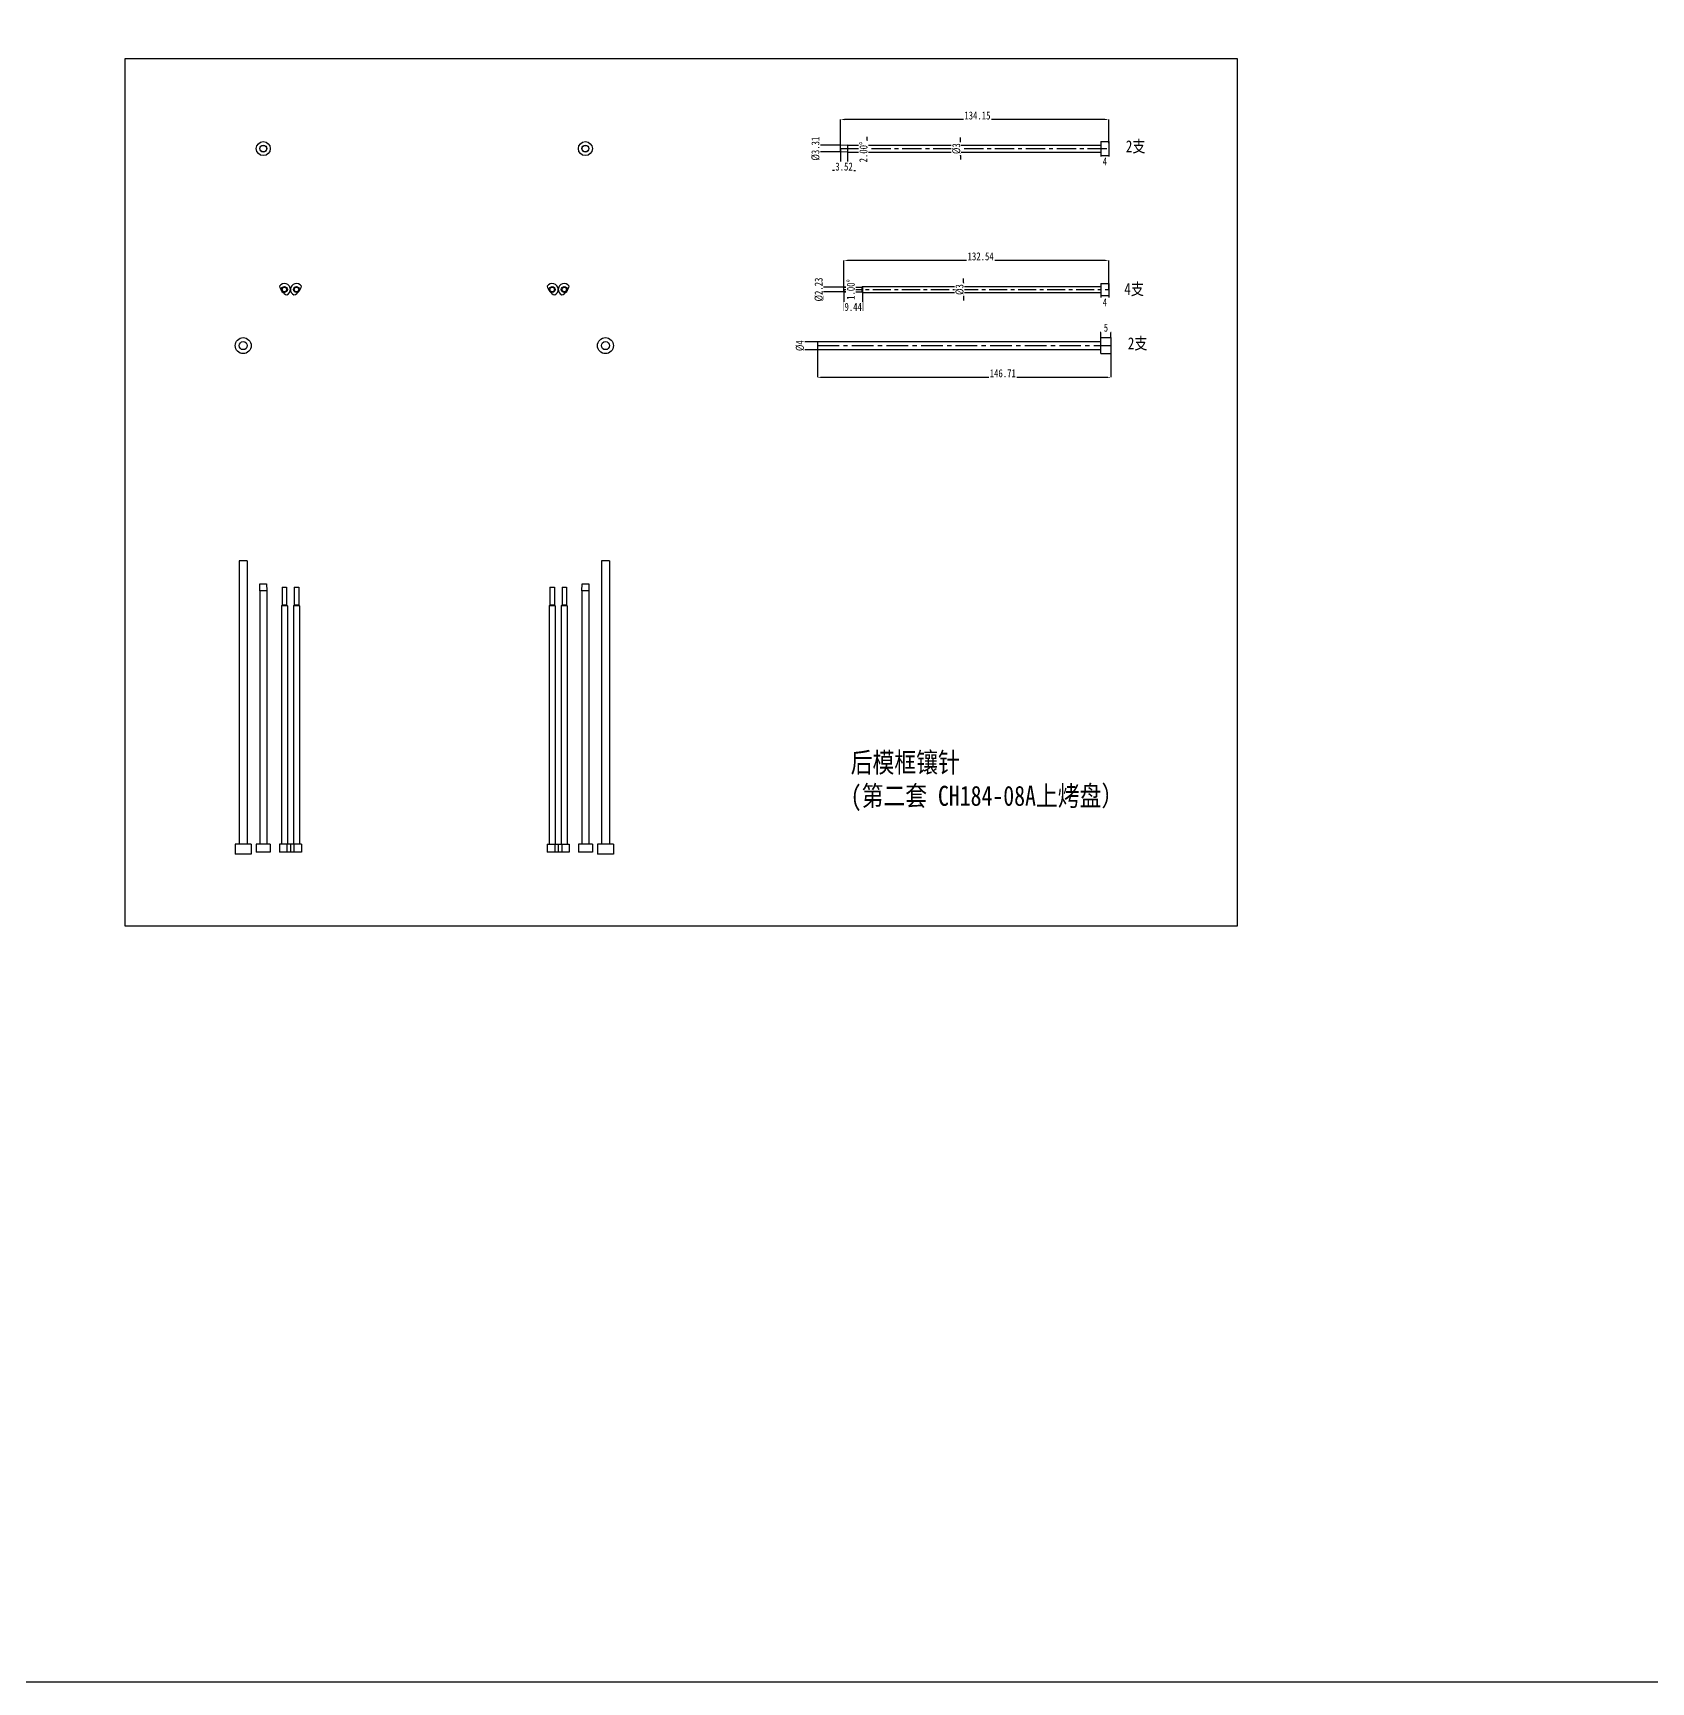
# Model space of a CAD drawing. Header units: millimetres. Extents: x -2895 to -298, y -11750 to -2997.
# Drawn here: x -1916 to -1107, y -11750 to -10926 of the extents above; entities that cross this region are included whole.
import ezdxf

# ---------------------------------------------------------------- set-up
doc = ezdxf.new("R2010")
doc.units = ezdxf.units.MM
doc.header["$LTSCALE"] = 16.335
doc.header["$PDMODE"] = 3
doc.header["$PDSIZE"] = 0.3125
doc.linetypes.add('CENTER', pattern=[0.6, 0.375, -0.075, 0.075, -0.075])
doc.linetypes.add('HIDDEN', pattern=[0.2, 0.1, -0.1])
doc.layers.get('0').update_dxf_attribs({"linetype": 'CONTINUOUS'})
doc.layers.get('Defpoints').update_dxf_attribs({"linetype": 'CONTINUOUS'})
doc.layers.add('DEFAULT_2', color=8, linetype='HIDDEN')
doc.layers.add('dim', color=82, linetype='CONTINUOUS', lineweight=9)
doc.styles.get("Standard").update_dxf_attribs({"font": 'txt', "width": 0.8})
doc.dimstyles.new('ISO-25', dxfattribs={"dimtxt": 8, "dimasz": 6, "dimexe": 0, "dimexo": 0, "dimgap": 0, "dimtad": 1, "dimdsep": 46, "dimtxsty": 'Standard', "dimcen": 0, "dimclrd": 4, "dimclre": 4, "dimclrt": 6, "dimazin": 0, "dimtfac": 1, "dimtofl": 0, "dimtmove": 0, "dimatfit": 3, "dimfxl": 0, "dimarcsym": 0})

# ---------------------------------------------------------------- blocks, each defined once
blk = doc.blocks.new('*D366')
at = {"layer": 'Defpoints', "color": 0, "transparency": 16777216}
for p in [(-1520.61, -11080.28), (-1520.61, -11084.28)]:
    blk.add_point(p, dxfattribs=at)
at = {"layer": 'dim', "color": 4, "lineweight": -2, "transparency": 16777216}
for p, q in [((-1520.61, -11080.28), (-1530.6, -11080.28)), ((-1520.61, -11084.28), (-1530.6, -11084.28))]:
    blk.add_line(p, q, dxfattribs=at)
at = {"layer": 'dim', "color": 4, "transparency": 16777216}
for points in [[(-1530.94, -11082.28), (-1530.27, -11082.28), (-1530.6, -11080.28)], [(-1530.94, -11082.28), (-1530.27, -11082.28), (-1530.6, -11084.28)]]:
    blk.add_solid(points, dxfattribs=at)
at = {"layer": 'dim', "color": 6, "transparency": 16777216, "insert": (-1532.6, -11082.28), "char_height": 4, "attachment_point": 5, "rotation": 90, "bg_fill": 3, "box_fill_scale": 1.1, "bg_fill_color": 256, "bg_fill_true_color": 13158600, "bg_fill_transparency": 0}
blk.add_mtext('%%c4', dxfattribs=at)
at = {"layer": 'Defpoints', "color": 0, "transparency": 16777216}
blk.add_point((-1530.6, -11084.28), dxfattribs=at)
blk = doc.blocks.new('*D367')
at = {"layer": 'Defpoints', "color": 0, "transparency": 16777216}
for p in [(-1523.88, -11082.28), (-1377.17, -11082.28), (-1377.17, -11098.11)]:
    blk.add_point(p, dxfattribs=at)
at = {"layer": 'dim', "color": 4, "lineweight": -2, "transparency": 16777216}
for p, q in [((-1523.88, -11082.28), (-1523.88, -11098.11)), ((-1377.17, -11082.28), (-1377.17, -11098.11)), ((-1521.88, -11098.11), (-1379.17, -11098.11))]:
    blk.add_line(p, q, dxfattribs=at)
at = {"layer": 'dim', "color": 4, "transparency": 16777216}
for points in [[(-1521.88, -11097.78), (-1521.88, -11098.44), (-1523.88, -11098.11)], [(-1379.17, -11097.78), (-1379.17, -11098.44), (-1377.17, -11098.11)]]:
    blk.add_solid(points, dxfattribs=at)
at = {"layer": 'dim', "color": 6, "transparency": 16777216, "insert": (-1431.21, -11096.11), "char_height": 4, "attachment_point": 5, "bg_fill": 3, "box_fill_scale": 1.1, "bg_fill_color": 256, "bg_fill_true_color": 13158600, "bg_fill_transparency": 0}
blk.add_mtext('146.71', dxfattribs=at)
blk = doc.blocks.new('*D368')
at = {"layer": 'dim', "color": 4, "lineweight": -2, "transparency": 16777216}
for p, q in [((-1382.17, -11078.28), (-1382.17, -11075.29)), ((-1379.17, -11075.29), (-1380.17, -11075.29)), ((-1377.17, -11078.28), (-1377.17, -11075.29))]:
    blk.add_line(p, q, dxfattribs=at)
at = {"layer": 'dim', "color": 4, "transparency": 16777216}
for points in [[(-1380.17, -11074.96), (-1380.17, -11075.63), (-1382.17, -11075.29)], [(-1379.17, -11074.96), (-1379.17, -11075.63), (-1377.17, -11075.29)]]:
    blk.add_solid(points, dxfattribs=at)
at = {"layer": 'dim', "color": 6, "transparency": 16777216, "insert": (-1379.67, -11073.29), "char_height": 4, "attachment_point": 5, "bg_fill": 3, "box_fill_scale": 1.1, "bg_fill_color": 256, "bg_fill_true_color": 13158600, "bg_fill_transparency": 0}
blk.add_mtext('5', dxfattribs=at)
at = {"layer": 'Defpoints', "color": 0, "transparency": 16777216}
for p in [(-1382.17, -11075.29), (-1382.17, -11078.28), (-1377.17, -11078.28)]:
    blk.add_point(p, dxfattribs=at)
blk = doc.blocks.new('*D343')
at = {"layer": 'dim', "color": 4, "lineweight": -2, "transparency": 16777216}
for p, q in [((-1382.17, -11057.21), (-1382.17, -11062.6)), ((-1378.17, -11057.21), (-1378.17, -11062.6))]:
    blk.add_line(p, q, dxfattribs=at)
at = {"layer": 'dim', "color": 4, "transparency": 16777216}
for points in [[(-1380.17, -11062.27), (-1380.17, -11062.93), (-1382.17, -11062.6)], [(-1380.17, -11062.27), (-1380.17, -11062.93), (-1378.17, -11062.6)]]:
    blk.add_solid(points, dxfattribs=at)
at = {"layer": 'dim', "color": 6, "transparency": 16777216, "insert": (-1380.17, -11060.6), "char_height": 4, "attachment_point": 5, "bg_fill": 3, "box_fill_scale": 1.1, "bg_fill_color": 256, "bg_fill_true_color": 13158600, "bg_fill_transparency": 0}
blk.add_mtext('4', dxfattribs=at)
at = {"layer": 'Defpoints', "color": 0, "transparency": 16777216}
for p in [(-1382.17, -11057.21), (-1382.17, -11062.6), (-1378.17, -11057.21)]:
    blk.add_point(p, dxfattribs=at)
blk = doc.blocks.new('*D369')
at = {"layer": 'Defpoints', "color": 0, "transparency": 16777216}
for p in [(-1510.71, -11039.65), (-1510.71, -11053.11), (-1378.17, -11054.21)]:
    blk.add_point(p, dxfattribs=at)
at = {"layer": 'dim', "color": 4, "lineweight": -2, "transparency": 16777216}
for p, q in [((-1510.71, -11053.11), (-1510.71, -11039.65)), ((-1380.17, -11039.65), (-1508.71, -11039.65)), ((-1378.17, -11054.21), (-1378.17, -11039.65))]:
    blk.add_line(p, q, dxfattribs=at)
at = {"layer": 'dim', "color": 4, "transparency": 16777216}
for points in [[(-1508.71, -11039.32), (-1508.71, -11039.99), (-1510.71, -11039.65)], [(-1380.17, -11039.32), (-1380.17, -11039.99), (-1378.17, -11039.65)]]:
    blk.add_solid(points, dxfattribs=at)
at = {"layer": 'dim', "color": 6, "transparency": 16777216, "insert": (-1442.29, -11037.65), "char_height": 4, "attachment_point": 5, "bg_fill": 3, "box_fill_scale": 1.1, "bg_fill_color": 256, "bg_fill_true_color": 13158600, "bg_fill_transparency": 0}
blk.add_mtext('132.54', dxfattribs=at)
blk = doc.blocks.new('*D370')
at = {"layer": 'Defpoints', "color": 0, "transparency": 16777216}
for p in [(-1510.71, -11054.21), (-1501.27, -11054.21)]:
    blk.add_point(p, dxfattribs=at)
at = {"layer": 'dim', "color": 4, "lineweight": -2, "transparency": 16777216}
for p, q in [((-1510.71, -11054.21), (-1510.71, -11064.9)), ((-1501.27, -11054.21), (-1501.27, -11064.9)), ((-1508.71, -11064.9), (-1503.27, -11064.9))]:
    blk.add_line(p, q, dxfattribs=at)
at = {"layer": 'dim', "color": 4, "transparency": 16777216}
for points in [[(-1508.71, -11064.57), (-1508.71, -11065.24), (-1510.71, -11064.9)], [(-1503.27, -11064.57), (-1503.27, -11065.24), (-1501.27, -11064.9)]]:
    blk.add_solid(points, dxfattribs=at)
at = {"layer": 'dim', "color": 6, "transparency": 16777216, "insert": (-1505.99, -11062.9), "char_height": 4, "attachment_point": 5, "bg_fill": 3, "box_fill_scale": 1.1, "bg_fill_color": 256, "bg_fill_true_color": 13158600, "bg_fill_transparency": 0}
blk.add_mtext('9.44', dxfattribs=at)
at = {"layer": 'Defpoints', "color": 0, "transparency": 16777216}
blk.add_point((-1501.27, -11064.9), dxfattribs=at)
blk = doc.blocks.new('*D371')
at = {"layer": 'Defpoints', "color": 0, "transparency": 16777216}
for p in [(-1509.71, -11055.32), (-1509.7, -11053.1)]:
    blk.add_point(p, dxfattribs=at)
at = {"layer": 'dim', "color": 4, "lineweight": -2, "transparency": 16777216}
for p, q in [((-1521.2, -11051.1), (-1521.2, -11049.1)), ((-1509.7, -11053.1), (-1521.2, -11053.1)), ((-1509.71, -11055.32), (-1521.2, -11055.32)), ((-1521.2, -11057.32), (-1521.2, -11059.32))]:
    blk.add_line(p, q, dxfattribs=at)
at = {"layer": 'dim', "color": 4, "transparency": 16777216}
for points in [[(-1521.53, -11051.1), (-1520.87, -11051.1), (-1521.2, -11053.1)], [(-1521.53, -11057.32), (-1520.87, -11057.32), (-1521.2, -11055.32)]]:
    blk.add_solid(points, dxfattribs=at)
at = {"layer": 'dim', "color": 6, "transparency": 16777216, "insert": (-1523.2, -11054.21), "char_height": 4, "attachment_point": 5, "rotation": 90, "bg_fill": 3, "box_fill_scale": 1.1, "bg_fill_color": 256, "bg_fill_true_color": 13158600, "bg_fill_transparency": 0}
blk.add_mtext('%%c2.23', dxfattribs=at)
at = {"layer": 'Defpoints', "color": 0, "transparency": 16777216}
blk.add_point((-1521.2, -11055.32), dxfattribs=at)
blk = doc.blocks.new('*D372')
at = {"layer": 'dim', "color": 4, "lineweight": -2, "transparency": 16777216}
for start, end in [(1.36671, 2.23343), (357.76657, 358.63329)]:
    blk.add_arc((-1637.39, -11054.21), 132.22, start, end, dxfattribs=at)
at = {"layer": 'dim', "color": 4, "transparency": 16777216}
for points in [[(-1504.88, -11051.05), (-1505.55, -11051.06), (-1505.18, -11053.06)], [(-1505.55, -11057.36), (-1504.88, -11057.37), (-1505.18, -11055.36)]]:
    blk.add_solid(points, dxfattribs=at)
at = {"layer": 'dim', "color": 6, "transparency": 16777216, "insert": (-1507.18, -11054.21), "char_height": 4, "attachment_point": 5, "rotation": 90, "bg_fill": 3, "box_fill_scale": 1.1, "bg_fill_color": 256, "bg_fill_true_color": 13158600, "bg_fill_transparency": 0}
blk.add_mtext('1.00°', dxfattribs=at)
at = {"layer": 'Defpoints', "color": 0, "transparency": 16777216}
for p in [(-1510.71, -11053.11), (-1510.71, -11055.32), (-1505.18, -11054.6), (-1501.67, -11053.03), (-1501.67, -11055.39)]:
    blk.add_point(p, dxfattribs=at)
blk = doc.blocks.new('*D373')
at = {"layer": 'dim', "color": 4, "lineweight": -2, "transparency": 16777216}
for p, q in [((-1450.79, -11050.71), (-1450.79, -11048.71)), ((-1450.79, -11057.71), (-1450.79, -11059.71))]:
    blk.add_line(p, q, dxfattribs=at)
at = {"layer": 'dim', "color": 4, "transparency": 16777216}
for points in [[(-1451.13, -11050.71), (-1450.46, -11050.71), (-1450.79, -11052.71)], [(-1451.13, -11057.71), (-1450.46, -11057.71), (-1450.79, -11055.71)]]:
    blk.add_solid(points, dxfattribs=at)
at = {"layer": 'dim', "color": 6, "transparency": 16777216, "insert": (-1452.79, -11054.21), "char_height": 4, "attachment_point": 5, "rotation": 90, "bg_fill": 3, "box_fill_scale": 1.1, "bg_fill_color": 256, "bg_fill_true_color": 13158600, "bg_fill_transparency": 0}
blk.add_mtext('%%c3', dxfattribs=at)
at = {"layer": 'Defpoints', "color": 0, "transparency": 16777216}
for p in [(-1450.79, -11052.71), (-1450.79, -11055.71), (-1450.79, -11055.71)]:
    blk.add_point(p, dxfattribs=at)
blk = doc.blocks.new('*D344')
at = {"layer": 'dim', "color": 4, "lineweight": -2, "transparency": 16777216}
for p, q in [((-1382.17, -10986.78), (-1382.17, -10992.17)), ((-1378.17, -10986.78), (-1378.17, -10992.17))]:
    blk.add_line(p, q, dxfattribs=at)
at = {"layer": 'dim', "color": 4, "transparency": 16777216}
for points in [[(-1380.17, -10991.83), (-1380.17, -10992.5), (-1382.17, -10992.17)], [(-1380.17, -10991.83), (-1380.17, -10992.5), (-1378.17, -10992.17)]]:
    blk.add_solid(points, dxfattribs=at)
at = {"layer": 'dim', "color": 6, "transparency": 16777216, "insert": (-1380.17, -10990.17), "char_height": 4, "attachment_point": 5, "bg_fill": 3, "box_fill_scale": 1.1, "bg_fill_color": 256, "bg_fill_true_color": 13158600, "bg_fill_transparency": 0}
blk.add_mtext('4', dxfattribs=at)
at = {"layer": 'Defpoints', "color": 0, "transparency": 16777216}
for p in [(-1382.17, -10986.78), (-1378.17, -10986.78), (-1382.17, -10992.17)]:
    blk.add_point(p, dxfattribs=at)
blk = doc.blocks.new('*D345')
at = {"layer": 'Defpoints', "color": 0, "transparency": 16777216}
for p in [(-1512.32, -10969.22), (-1378.17, -10981.07), (-1512.32, -10982.67)]:
    blk.add_point(p, dxfattribs=at)
at = {"layer": 'dim', "color": 4, "lineweight": -2, "transparency": 16777216}
for p, q in [((-1512.32, -10982.67), (-1512.32, -10969.22)), ((-1380.17, -10969.22), (-1510.32, -10969.22)), ((-1378.17, -10981.07), (-1378.17, -10969.22))]:
    blk.add_line(p, q, dxfattribs=at)
at = {"layer": 'dim', "color": 4, "transparency": 16777216}
for points in [[(-1510.32, -10968.89), (-1510.32, -10969.56), (-1512.32, -10969.22)], [(-1380.17, -10968.89), (-1380.17, -10969.56), (-1378.17, -10969.22)]]:
    blk.add_solid(points, dxfattribs=at)
at = {"layer": 'dim', "color": 6, "transparency": 16777216, "insert": (-1443.9, -10967.22), "char_height": 4, "attachment_point": 5, "bg_fill": 3, "box_fill_scale": 1.1, "bg_fill_color": 256, "bg_fill_true_color": 13158600, "bg_fill_transparency": 0}
blk.add_mtext('134.15', dxfattribs=at)
blk = doc.blocks.new('*D346')
at = {"layer": 'Defpoints', "color": 0, "transparency": 16777216}
for p in [(-1512.32, -10983.78), (-1508.8, -10985.53)]:
    blk.add_point(p, dxfattribs=at)
at = {"layer": 'dim', "color": 4, "lineweight": -2, "transparency": 16777216}
for p, q in [((-1512.32, -10983.78), (-1512.32, -10994.76)), ((-1508.8, -10985.53), (-1508.8, -10994.76)), ((-1514.32, -10994.76), (-1516.32, -10994.76)), ((-1506.8, -10994.76), (-1504.8, -10994.76))]:
    blk.add_line(p, q, dxfattribs=at)
at = {"layer": 'dim', "color": 4, "transparency": 16777216}
for points in [[(-1514.32, -10994.43), (-1514.32, -10995.1), (-1512.32, -10994.76)], [(-1506.8, -10994.43), (-1506.8, -10995.1), (-1508.8, -10994.76)]]:
    blk.add_solid(points, dxfattribs=at)
at = {"layer": 'dim', "color": 6, "transparency": 16777216, "insert": (-1510.56, -10992.76), "char_height": 4, "attachment_point": 5, "bg_fill": 3, "box_fill_scale": 1.1, "bg_fill_color": 256, "bg_fill_true_color": 13158600, "bg_fill_transparency": 0}
blk.add_mtext('3.52', dxfattribs=at)
at = {"layer": 'Defpoints', "color": 0, "transparency": 16777216}
blk.add_point((-1508.8, -10994.76), dxfattribs=at)
blk = doc.blocks.new('*D347')
at = {"layer": 'Defpoints', "color": 0, "transparency": 16777216}
for p in [(-1512.32, -10982.12), (-1512.32, -10985.44)]:
    blk.add_point(p, dxfattribs=at)
at = {"layer": 'dim', "color": 4, "lineweight": -2, "transparency": 16777216}
for p, q in [((-1522.81, -10980.12), (-1522.81, -10978.12)), ((-1512.32, -10982.12), (-1522.81, -10982.12)), ((-1512.32, -10985.44), (-1522.81, -10985.44)), ((-1522.81, -10987.44), (-1522.81, -10989.44))]:
    blk.add_line(p, q, dxfattribs=at)
at = {"layer": 'dim', "color": 4, "transparency": 16777216}
for points in [[(-1523.14, -10980.12), (-1522.47, -10980.12), (-1522.81, -10982.12)], [(-1523.14, -10987.44), (-1522.47, -10987.44), (-1522.81, -10985.44)]]:
    blk.add_solid(points, dxfattribs=at)
at = {"layer": 'dim', "color": 6, "transparency": 16777216, "insert": (-1524.81, -10983.78), "char_height": 4, "attachment_point": 5, "rotation": 90, "bg_fill": 3, "box_fill_scale": 1.1, "bg_fill_color": 256, "bg_fill_true_color": 13158600, "bg_fill_transparency": 0}
blk.add_mtext('%%c3.31', dxfattribs=at)
at = {"layer": 'Defpoints', "color": 0, "transparency": 16777216}
blk.add_point((-1522.81, -10985.44), dxfattribs=at)
blk = doc.blocks.new('*D348')
at = {"layer": 'dim', "color": 4, "lineweight": -2, "transparency": 16777216}
for p, q in [((-1452.4, -10980.28), (-1452.4, -10978.28)), ((-1452.4, -10987.28), (-1452.4, -10989.28))]:
    blk.add_line(p, q, dxfattribs=at)
at = {"layer": 'dim', "color": 4, "transparency": 16777216}
for points in [[(-1452.74, -10980.28), (-1452.07, -10980.28), (-1452.4, -10982.28)], [(-1452.74, -10987.28), (-1452.07, -10987.28), (-1452.4, -10985.28)]]:
    blk.add_solid(points, dxfattribs=at)
at = {"layer": 'dim', "color": 6, "transparency": 16777216, "insert": (-1454.4, -10983.78), "char_height": 4, "attachment_point": 5, "rotation": 90, "bg_fill": 3, "box_fill_scale": 1.1, "bg_fill_color": 256, "bg_fill_true_color": 13158600, "bg_fill_transparency": 0}
blk.add_mtext('%%c3', dxfattribs=at)
at = {"layer": 'Defpoints', "color": 0, "transparency": 16777216}
for p in [(-1452.4, -10982.28), (-1452.4, -10985.28), (-1452.4, -10985.28)]:
    blk.add_point(p, dxfattribs=at)
blk = doc.blocks.new('*D374')
at = {"layer": 'Defpoints', "color": 0, "transparency": 16777216}
for p in [(-1512.32, -10982.12), (-1512.32, -10985.44), (-1508.8, -10982.06), (-1508.8, -10985.5)]:
    blk.add_point(p, dxfattribs=at)
at = {"layer": 'dim', "color": 4, "lineweight": -2, "transparency": 16777216}
for p, q in [((-1508.8, -10982.06), (-1498.87, -10981.89)), ((-1508.8, -10985.5), (-1498.87, -10985.67))]:
    blk.add_line(p, q, dxfattribs=at)
for start, end in [(2.05641, 3.11283), (356.88717, 357.94359)]:
    blk.add_arc((-1607.32, -10983.78), 108.47, start, end, dxfattribs=at)
at = {"layer": 'dim', "color": 4, "transparency": 16777216}
for points in [[(-1498.59, -10979.88), (-1499.25, -10979.9), (-1498.87, -10981.89)], [(-1499.25, -10987.66), (-1498.59, -10987.68), (-1498.87, -10985.67)]]:
    blk.add_solid(points, dxfattribs=at)
at = {"layer": 'dim', "color": 6, "transparency": 16777216, "insert": (-1500.86, -10985.5), "char_height": 4, "attachment_point": 5, "rotation": 89.07561, "bg_fill": 3, "box_fill_scale": 1.1, "bg_fill_color": 256, "bg_fill_true_color": 13158600, "bg_fill_transparency": 0}
blk.add_mtext('2.00°', dxfattribs=at)
at = {"layer": 'Defpoints', "color": 0, "transparency": 16777216}
blk.add_point((-1498.85, -10983.15), dxfattribs=at)

msp = doc.modelspace()

# ---------------------------------------------------------------- linework, layer by layer
at = {"color": 7, "linetype": 'Continuous'}
for p, q in [((-1382.171, -10980.279), (-1378.171, -10980.279)), ((-1382.171, -10980.28), (-1382.171, -10987.278)), ((-1378.171, -10980.28), (-1378.171, -10987.278)), ((-1508.804, -10982.059), (-1512.322, -10982.121)), ((-1512.322, -10985.436), (-1512.322, -10982.122)), ((-1508.804, -10985.498), (-1512.322, -10985.437)), ((-1508.805, -10982.029), (-1508.805, -10985.529)), ((-1508.805, -10982.029), (-1382.171, -10982.029)), ((-1508.805, -10985.529), (-1382.171, -10985.529)), ((-1382.171, -10987.279), (-1378.171, -10987.279)), ((-1510.714, -11053.105), (-1501.67, -11053.026)), ((-1510.714, -11055.316), (-1510.714, -11053.105)), ((-1510.714, -11055.316), (-1501.67, -11055.395)), ((-1501.275, -11052.711), (-1501.669, -11053.105)), ((-1501.669, -11053.105), (-1501.669, -11055.316)), ((-1501.275, -11055.711), (-1501.669, -11055.316)), ((-1501.275, -11052.711), (-1501.275, -11055.711)), ((-1501.275, -11052.711), (-1382.171, -11052.711)), ((-1501.275, -11055.711), (-1382.171, -11055.711)), ((-1382.171, -11051.211), (-1378.171, -11051.211)), ((-1378.171, -11051.211), (-1378.171, -11057.211)), ((-1382.171, -11057.211), (-1378.171, -11057.211)), ((-1523.88, -11080.276), (-1523.88, -11084.276)), ((-1523.88, -11080.276), (-1382.171, -11080.276)), ((-1382.171, -11078.276), (-1377.171, -11078.276)), ((-1382.171, -11086.275), (-1382.171, -11078.276)), ((-1377.171, -11078.278), (-1377.171, -11086.275)), ((-1523.88, -11084.276), (-1382.171, -11084.276)), ((-1382.171, -11086.276), (-1377.171, -11086.276)), ((-1812.914, -11189.82), (-1812.914, -11331.528)), ((-1808.914, -11189.82), (-1812.914, -11189.82)), ((-1808.914, -11189.82), (-1808.914, -11331.528)), ((-1627.827, -11189.82), (-1631.827, -11189.82)), ((-1631.827, -11189.82), (-1631.827, -11331.528)), ((-1627.827, -11189.82), (-1627.827, -11331.528)), ((-1802.583, -11204.895), (-1802.522, -11201.377)), ((-1802.522, -11201.377), (-1799.205, -11201.377)), ((-1799.205, -11201.377), (-1799.144, -11204.895)), ((-1791.417, -11202.985), (-1791.417, -11212.03)), ((-1791.415, -11202.985), (-1789.207, -11202.985)), ((-1789.206, -11202.985), (-1789.206, -11212.03)), ((-1785.387, -11202.985), (-1785.387, -11212.03)), ((-1785.385, -11202.985), (-1783.177, -11202.985)), ((-1783.176, -11202.985), (-1783.176, -11212.03)), ((-1657.565, -11202.985), (-1657.565, -11212.03)), ((-1657.564, -11202.985), (-1655.356, -11202.985)), ((-1655.354, -11202.985), (-1655.354, -11212.03)), ((-1651.535, -11202.985), (-1651.535, -11212.03)), ((-1651.534, -11202.985), (-1649.326, -11202.985)), ((-1649.324, -11202.985), (-1649.324, -11212.03)), ((-1641.597, -11204.895), (-1641.536, -11201.377)), ((-1641.536, -11201.377), (-1638.219, -11201.377)), ((-1638.219, -11201.377), (-1638.158, -11204.895)), ((-1802.614, -11204.895), (-1802.614, -11331.528)), ((-1799.114, -11204.895), (-1802.614, -11204.895)), ((-1799.114, -11204.895), (-1799.114, -11331.528)), ((-1791.417, -11212.03), (-1791.811, -11212.425)), ((-1791.811, -11212.425), (-1791.811, -11331.528)), ((-1788.811, -11212.425), (-1791.811, -11212.425)), ((-1789.206, -11212.03), (-1791.417, -11212.03)), ((-1789.206, -11212.03), (-1788.811, -11212.425)), ((-1788.811, -11212.425), (-1788.811, -11331.528)), ((-1785.387, -11212.03), (-1785.781, -11212.425)), ((-1785.781, -11212.425), (-1785.781, -11331.528)), ((-1782.781, -11212.425), (-1785.781, -11212.425)), ((-1783.176, -11212.03), (-1785.387, -11212.03)), ((-1783.176, -11212.03), (-1782.781, -11212.425)), ((-1782.781, -11212.425), (-1782.781, -11331.528)), ((-1657.565, -11212.03), (-1657.96, -11212.425)), ((-1654.96, -11212.425), (-1657.96, -11212.425)), ((-1657.96, -11212.425), (-1657.96, -11331.528)), ((-1655.354, -11212.03), (-1657.565, -11212.03)), ((-1655.354, -11212.03), (-1654.96, -11212.425)), ((-1654.96, -11212.425), (-1654.96, -11331.528)), ((-1651.535, -11212.03), (-1651.93, -11212.425)), ((-1648.93, -11212.425), (-1651.93, -11212.425)), ((-1651.93, -11212.425), (-1651.93, -11331.528)), ((-1649.324, -11212.03), (-1651.535, -11212.03)), ((-1649.324, -11212.03), (-1648.93, -11212.425)), ((-1648.93, -11212.425), (-1648.93, -11331.528)), ((-1638.127, -11204.895), (-1641.627, -11204.895)), ((-1641.627, -11204.895), (-1641.627, -11331.528)), ((-1638.127, -11204.895), (-1638.127, -11331.528)), ((-1814.914, -11331.528), (-1814.914, -11336.528)), ((-1806.914, -11331.528), (-1814.914, -11331.528)), ((-1806.914, -11331.528), (-1806.914, -11336.528)), ((-1804.364, -11331.528), (-1804.364, -11335.528)), ((-1797.364, -11331.528), (-1804.364, -11331.528)), ((-1797.364, -11335.528), (-1804.364, -11335.528)), ((-1797.364, -11331.528), (-1797.364, -11335.528)), ((-1792.746, -11331.528), (-1792.746, -11335.528)), ((-1781.847, -11331.528), (-1792.746, -11331.528)), ((-1781.847, -11335.528), (-1792.746, -11335.528)), ((-1789.039, -11331.528), (-1789.039, -11335.528)), ((-1787.311, -11331.528), (-1787.311, -11335.528)), ((-1787.281, -11331.528), (-1787.281, -11335.528)), ((-1785.554, -11331.528), (-1785.554, -11335.528)), ((-1781.847, -11331.528), (-1781.847, -11335.528)), ((-1658.894, -11331.528), (-1647.996, -11331.528)), ((-1658.894, -11331.528), (-1658.894, -11335.528)), ((-1647.996, -11335.528), (-1658.894, -11335.528)), ((-1655.187, -11331.528), (-1655.187, -11335.528)), ((-1653.46, -11331.528), (-1653.46, -11335.528)), ((-1653.43, -11331.528), (-1653.43, -11335.528)), ((-1651.703, -11331.528), (-1651.703, -11335.528)), ((-1647.996, -11331.528), (-1647.996, -11335.528)), ((-1636.377, -11331.528), (-1643.377, -11331.528)), ((-1643.377, -11331.528), (-1643.377, -11335.528)), ((-1636.377, -11335.528), (-1643.377, -11335.528)), ((-1636.377, -11331.528), (-1636.377, -11335.528)), ((-1625.827, -11331.528), (-1633.827, -11331.528)), ((-1633.827, -11331.528), (-1633.827, -11336.528)), ((-1625.827, -11331.528), (-1625.827, -11336.528)), ((-1806.914, -11336.528), (-1814.914, -11336.528)), ((-1625.827, -11336.528), (-1633.827, -11336.528))]:
    msp.add_line(p, q, dxfattribs=at)
at = {"color": 1, "linetype": 'CENTER', "ltscale": 1.575263}
msp.add_line((-1512.322, -10983.779), (-1378.171, -10983.779), dxfattribs=at)
at = {"color": 1, "linetype": 'CENTER', "ltscale": 1.481594}
msp.add_line((-1510.714, -11054.211), (-1378.171, -11054.211), dxfattribs=at)
msp.add_line((-1382.171, -11051.211), (-1382.171, -11057.211))
at = {"color": 7, "linetype": 'Continuous'}
for centre, radius in [((-1800.864, -10983.779), 3.5), ((-1639.877, -10983.779), 3.5), ((-1800.864, -10983.779), 1.72), ((-1800.864, -10983.779), 1.658), ((-1639.877, -10983.779), 1.72), ((-1639.877, -10983.779), 1.658), ((-1790.311, -11054.211), 1.5), ((-1790.311, -11054.211), 1.105), ((-1784.281, -11054.211), 1.5), ((-1784.281, -11054.211), 1.105), ((-1656.46, -11054.211), 1.5), ((-1656.46, -11054.211), 1.105), ((-1650.43, -11054.211), 1.5), ((-1650.43, -11054.211), 1.105), ((-1810.914, -11082.276), 4), ((-1810.914, -11082.276), 2), ((-1629.827, -11082.276), 4), ((-1629.827, -11082.276), 2)]:
    msp.add_circle(centre, radius, dxfattribs=at)
for centre, radius, start, end in [((-1790.311, -11054.211), 3, 295.094421, 144.24758), ((-1787.297, -11051.711), 5.5, 187.807492, 251.53451), ((-1784.281, -11054.211), 3, 35.787146, 244.894475), ((-1787.297, -11051.711), 5.5, 288.4736, 352.20802), ((-1656.46, -11054.211), 3, 295.099973, 144.230216), ((-1653.445, -11051.711), 5.5, 187.799735, 251.530455), ((-1650.43, -11054.211), 3, 35.769784, 244.900027), ((-1653.445, -11051.711), 5.5, 288.469545, 352.200265)]:
    msp.add_arc(centre, radius, start, end, dxfattribs=at)
at = {"layer": 'DEFAULT_2', "color": 8, "linetype": 'HIDDEN'}
msp.add_line((-1378.171, -11056.743), (-1378.171, -11056.927), dxfattribs=at)

# ---------------------------------------------------------------- texts
at = {"attachment_point": 1}
for s, insert, char_height, width in [('{\\fSimSun|b0|i0|c134|p2;2支}', (-1369.719, -10979.61), 6, 142.84253), ('{\\fSimSun|b0|i0|c134|p2;4支}', (-1370.472, -11050.921), 6, 142.84253), ('{\\fSimSun|b0|i0|c134|p2;2支}', (-1368.719, -11078.108), 6, 142.84253), ('{\\fSimSun|b0|i0|c134|p2;后模框镶针  \\P(第二套 CH184-08A上烤盘）}', (-1507.236, -11285.65), 10, 217.06105)]:
    msp.add_mtext(s, dxfattribs=dict(at, insert=insert, char_height=char_height, width=width))

# ---------------------------------------------------------------- next in the draw order: dimensions: what is measured, and where the dimension line sits
at = {"layer": 'dim'}
for base, p1, p2, picture, middle in [((-1382.171, -10992.168), (-1378.171, -10986.779), (-1382.171, -10986.779), '*D344', (-1380.171, -10992.168)), ((-1382.171, -11062.6), (-1378.171, -11057.211), (-1382.171, -11057.211), '*D343', (-1380.171, -11062.6))]:
    dim = msp.add_linear_dim(base=base, p1=p1, p2=p2, dimstyle='ISO-25', override={"dimtxt": 4, "dimasz": 2, "dimfxl": 1.25}, dxfattribs=at)
    dim.commit()
    dim.dimension.update_dxf_attribs({"geometry": picture, "text_midpoint": middle, "dimtype": 160})
dim = msp.add_linear_dim(base=(-1530.603, -11084.276), p1=(-1520.615, -11080.276), p2=(-1520.615, -11084.276), angle=90, text='%%c<>', dimstyle='ISO-25', override={"dimtxt": 4, "dimasz": 2, "dimfxl": 1.25}, dxfattribs=at)
dim.commit()
dim.dimension.update_dxf_attribs({"geometry": '*D366', "text_midpoint": (-1530.603, -11082.276), "dimtype": 160})

# ---------------------------------------------------------------- next in the draw order: dimensions: what is measured, and where the dimension line sits
for base, p1, p2, picture, middle in [((-1512.322, -10969.223), (-1378.171, -10981.069), (-1512.322, -10982.673), '*D345', (-1443.902, -10969.223)), ((-1510.714, -11039.654), (-1378.171, -11054.211), (-1510.714, -11053.105), '*D369', (-1442.294, -11039.654)), ((-1377.171, -11098.11), (-1523.88, -11082.276), (-1377.171, -11082.276), '*D367', (-1431.208, -11098.11))]:
    dim = msp.add_linear_dim(base=base, p1=p1, p2=p2, dimstyle='ISO-25', override={"dimtxt": 4, "dimasz": 2, "dimfxl": 1.25}, dxfattribs=at)
    dim.commit()
    dim.dimension.update_dxf_attribs({"geometry": picture, "text_midpoint": middle, "dimtype": 160})

# ---------------------------------------------------------------- next in the draw order: linework, layer by layer
at = {"color": 1, "linetype": 'CENTER', "ltscale": 1.76279}
msp.add_line((-1523.88, -11082.276), (-1377.171, -11082.276), dxfattribs=at)

# ---------------------------------------------------------------- next in the draw order: dimensions: what is measured, and where the dimension line sits
at = {"layer": 'dim'}
for base, p1, p2, picture, middle in [((-1452.402, -10985.279), (-1452.402, -10982.279), (-1452.402, -10985.279), '*D348', (-1452.402, -10983.779)), ((-1450.794, -11055.711), (-1450.794, -11052.711), (-1450.794, -11055.711), '*D373', (-1450.794, -11054.211))]:
    dim = msp.add_linear_dim(base=base, p1=p1, p2=p2, angle=90, text='%%c<>', dimstyle='ISO-25', override={"dimtxt": 4, "dimasz": 2, "dimfxl": 1.25}, dxfattribs=at)
    dim.commit()
    dim.dimension.update_dxf_attribs({"geometry": picture, "text_midpoint": middle, "dimtype": 160})
for base, p1, p2, picture, middle in [((-1508.805, -10994.763), (-1512.322, -10983.779), (-1508.805, -10985.529), '*D346', (-1510.564, -10994.763)), ((-1501.275, -11064.904), (-1510.714, -11054.211), (-1501.275, -11054.211), '*D370', (-1505.995, -11064.904))]:
    dim = msp.add_linear_dim(base=base, p1=p1, p2=p2, dimstyle='ISO-25', override={"dimtxt": 4, "dimasz": 2, "dimfxl": 1.25}, dxfattribs=at)
    dim.commit()
    dim.dimension.update_dxf_attribs({"geometry": picture, "text_midpoint": middle, "dimtype": 160})

# ---------------------------------------------------------------- next in the draw order: dimensions: what is measured, and where the dimension line sits
for base, p1, p2, picture, middle in [((-1522.80721, -10985.43709), (-1512.32237, -10982.12214), (-1512.32237, -10985.43709), '*D347', (-1522.80721, -10983.77962)), ((-1521.199, -11055.325), (-1509.695, -11053.096), (-1509.715, -11055.325), '*D371', (-1521.199, -11054.21))]:
    dim = msp.add_linear_dim(base=base, p1=p1, p2=p2, angle=90, text='%%c<>', dimstyle='ISO-25', override={"dimtxt": 4, "dimasz": 2, "dimfxl": 1.25}, dxfattribs=at)
    dim.commit()
    dim.dimension.update_dxf_attribs({"geometry": picture, "text_midpoint": middle, "dimtype": 160})
dim = msp.add_linear_dim(base=(-1382.171, -11075.294), p1=(-1377.171, -11078.276), p2=(-1382.171, -11078.276), dimstyle='ISO-25', override={"dimtxt": 4, "dimasz": 2, "dimfxl": 1.25}, dxfattribs=at)
dim.commit()
dim.dimension.update_dxf_attribs({"geometry": '*D368', "text_midpoint": (-1379.671, -11075.294), "dimtype": 160})

# ---------------------------------------------------------------- next in the draw order: dimensions: what is measured, and where the dimension line sits
for base, line1, line2, picture, middle in [((-1498.852, -10983.148), ((-1508.804, -10985.498), (-1512.322, -10985.437)), ((-1508.804, -10982.059), (-1512.322, -10982.121)), '*D374', (-1498.864, -10985.529)), ((-1505.178, -11054.595), ((-1510.714, -11055.316), (-1501.67, -11055.395)), ((-1510.714, -11053.105), (-1501.67, -11053.026)), '*D372', (-1505.177, -11054.211))]:
    dim = msp.add_angular_dim_2l(base=base, line1=line1, line2=line2, dimstyle='ISO-25', override={"dimtxt": 4, "dimasz": 2, "dimfxl": 1.25}, dxfattribs=at)
    dim.commit()
    dim.dimension.update_dxf_attribs({"geometry": picture, "text_midpoint": middle, "dimtype": 162})

# ---------------------------------------------------------------- next in the draw order: linework, layer by layer
for points in [[(-2895.262, -2997.149), (-298.401, -2997.149), (-298.401, -11750.394), (-2895.262, -11750.394)], [(-1869.848, -10938.676), (-1314.077, -10938.676), (-1314.077, -11372.447), (-1869.848, -11372.447)]]:
    msp.add_lwpolyline(points, close=True)

doc.saveas('drawing.dxf')
